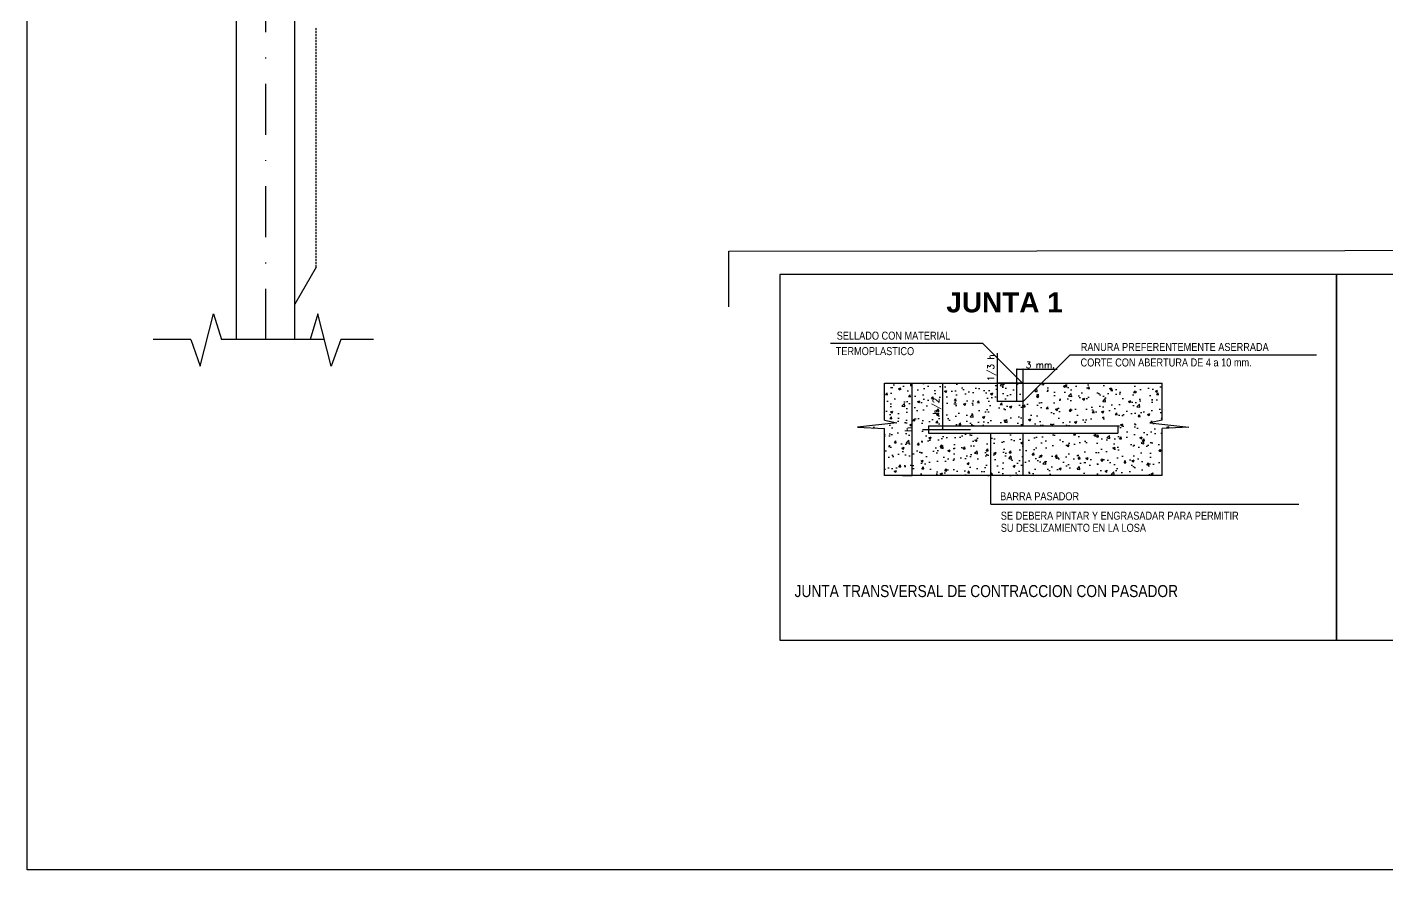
# Model space of a CAD drawing. Header units: millimetres. Extents: x 28448 to 57563, y -116865 to -58388.
# Drawn here: x 28447.9 to 28617.8, y -58572.3 to -58467 of the extents above; entities that cross this region are included whole.
import ezdxf
from ezdxf.lldxf.tags import DXFTag

# ---------------------------------------------------------------- set-up
doc = ezdxf.new("R2010")
doc.units = ezdxf.units.MM
doc.header["$PDMODE"] = 35
doc.header["$PDSIZE"] = 0.5
for name, pattern in [('HIDDEN', [9.525, 6.35, -3.175]), ('RAYITAS', [0.375, 0.25, -0.125]), ('TRAZO_Y_PUNTO2', [12.7, 6.35, -3.175, 0, -3.175])]:
    doc.linetypes.add(name, pattern=pattern)
doc.layers.get('DEFPOINTS').update_dxf_attribs({"color": 252, "lineweight": 5})
for name, color, linetype in [('JUNTA2', 5, 'Continuous'), ('JUNTA5', 3, 'Continuous'), ('JUNTA6', 6, 'Continuous'), ('juntas', 201, 'Continuous'), ('PAVIMENTO', 1, 'Continuous'), ('Proyecto de Pavimento', 4, 'Continuous'), ('Red de Agua Exterior', 150, 'Continuous'), ('VENTANA', 7, 'Continuous')]:
    doc.layers.add(name, color=color, linetype=linetype)
doc.styles.add('ARIAL', font='ARIALN.TTF')
doc.styles.add('romans', font='romans.shx')
doc.styles.add('SANSSERIFBOLD', font='sanssb__.ttf')
doc.styles.get("Standard").update_dxf_attribs({"font": 'ARIAL.TTF'})
tags = doc.linetypes.add('HOT_WATER_SUPPLY', pattern='A,12.7,-5.08,["HW",Standard,S=2.54,R=0,X=-2.54,Y=-1.27],-5.08', length=22.86).pattern_tags.tags
tags[6] = DXFTag(74, 10)
doc.dimstyles.new('gui2', dxfattribs={"dimscale": 0.02, "dimtxt": 40, "dimasz": 3, "dimexe": 1.25, "dimexo": 0.625, "dimgap": 5, "dimtad": 1, "dimdec": 3, "dimrnd": 0.001, "dimzin": 1, "dimtxsty": 'romans', "dimblk": 'CLOSEDBLANK', "dimcen": 2.5, "dimclrd": 253, "dimclre": 253, "dimclrt": 7, "dimaunit": 1, "dimazin": 0, "dimtfac": 1, "dimtdec": 3, "dimtofl": 0, "dimtmove": 0, "dimatfit": 3, "dimldrblk": 'OPEN30', "dimfxl": 1, "dimarcsym": 0})

# ---------------------------------------------------------------- blocks, each defined once
blk = doc.blocks.new('_ClosedBlank')
at = {"color": 0, "linetype": 'ByBlock', "lineweight": -2}
for p, q in [((-1, 0.2), (0, 0)), ((-1, 0.2), (-1, -0.2)), ((0, 0), (-1, -0.2))]:
    blk.add_line(p, q, dxfattribs=at)
blk = doc.blocks.new('*D834')
at = {"layer": 'DEFPOINTS', "color": 0, "transparency": 16777216}
for p in [(28557.32, -58511.5), (28558.51, -58511.5), (28557.32, -58523.04)]:
    blk.add_point(p, dxfattribs=at)
at = {"layer": 'JUNTA5', "color": 253, "lineweight": -2, "transparency": 16777216}
for p, q in [((28557.33, -58511.5), (28558.54, -58511.5)), ((28558.51, -58522.98), (28558.51, -58511.56)), ((28557.33, -58523.04), (28558.54, -58523.04))]:
    blk.add_line(p, q, dxfattribs=at)
at = {"layer": 'JUNTA5', "color": 253, "lineweight": -2, "transparency": 16777216, "xscale": 0.06, "yscale": 0.06, "zscale": 0.06}
for p, rotation in [((28558.51, -58511.5), 90), ((28558.51, -58523.04), 270)]:
    blk.add_blockref('_ClosedBlank', p, dxfattribs=dict(at, rotation=rotation))
at = {"layer": 'JUNTA5', "color": 7, "transparency": 16777216, "insert": (28558.01, -58517.27), "char_height": 0.8, "attachment_point": 5, "rotation": 90, "style": 'romans'}
blk.add_mtext('h', dxfattribs=at)
blk = doc.blocks.new('_Open30')
at = {"color": 0, "lineweight": -2}
for p, q in [((-1, 0.3), (0, 0)), ((0, 0), (-1, -0.3)), ((0, 0), (-1, 0))]:
    blk.add_line(p, q, dxfattribs=at)
blk = doc.blocks.new('*D835')
at = {"layer": 'DEFPOINTS', "color": 0, "transparency": 16777216}
for p in [(28562.04, -58511.5), (28562.34, -58511.5), (28562.04, -58517.27)]:
    blk.add_point(p, dxfattribs=at)
at = {"layer": 'JUNTA5', "color": 253, "lineweight": -2, "transparency": 16777216}
for p, q in [((28562.05, -58511.5), (28562.37, -58511.5)), ((28562.34, -58517.21), (28562.34, -58511.56)), ((28562.05, -58517.27), (28562.37, -58517.27))]:
    blk.add_line(p, q, dxfattribs=at)
at = {"layer": 'JUNTA5', "color": 253, "lineweight": -2, "transparency": 16777216, "xscale": 0.06, "yscale": 0.06, "zscale": 0.06}
for p, rotation in [((28562.34, -58511.5), 90), ((28562.34, -58517.27), 270)]:
    blk.add_blockref('_ClosedBlank', p, dxfattribs=dict(at, rotation=rotation))
at = {"layer": 'JUNTA5', "color": 7, "transparency": 16777216, "insert": (28561.63, -58514.38), "char_height": 0.8, "attachment_point": 5, "rotation": 90, "style": 'romans'}
blk.add_mtext('h/2', dxfattribs=at)
blk = doc.blocks.new('*D836')
at = {"layer": 'DEFPOINTS', "color": 0, "transparency": 16777216}
for p in [(28569.19, -58511.5), (28572.4, -58511.5), (28572.4, -58513.8)]:
    blk.add_point(p, dxfattribs=at)
at = {"layer": 'JUNTA5', "color": 253, "lineweight": -2, "transparency": 16777216}
for p, q in [((28569.19, -58511.5), (28569.19, -58507.73)), ((28572.39, -58511.5), (28569.16, -58511.5)), ((28569.19, -58513.74), (28569.19, -58511.56)), ((28572.39, -58513.8), (28569.16, -58513.8))]:
    blk.add_line(p, q, dxfattribs=at)
at = {"layer": 'JUNTA5', "color": 253, "lineweight": -2, "transparency": 16777216, "xscale": 0.06, "yscale": 0.06, "zscale": 0.06}
for p, rotation in [((28569.19, -58511.5), 90), ((28569.19, -58513.8), 270)]:
    blk.add_blockref('_ClosedBlank', p, dxfattribs=dict(at, rotation=rotation))
at = {"layer": 'JUNTA5', "color": 7, "transparency": 16777216, "insert": (28568.48, -58509.58), "char_height": 0.8, "attachment_point": 5, "rotation": 90, "style": 'romans'}
blk.add_mtext('1/3 h', dxfattribs=at)
blk = doc.blocks.new('*D840')
at = {"layer": 'DEFPOINTS', "color": 0, "transparency": 16777216}
for p in [(28572.4, -58509.73), (28571.59, -58511.5), (28572.4, -58511.5)]:
    blk.add_point(p, dxfattribs=at)
at = {"layer": 'JUNTA5', "color": 253, "lineweight": -2, "transparency": 16777216}
for p, q in [((28571.59, -58511.48), (28571.59, -58509.7)), ((28571.65, -58509.73), (28572.34, -58509.73)), ((28572.4, -58511.48), (28572.4, -58509.7)), ((28572.4, -58509.73), (28576.62, -58509.73))]:
    blk.add_line(p, q, dxfattribs=at)
at = {"layer": 'JUNTA5', "color": 253, "lineweight": -2, "transparency": 16777216, "xscale": 0.06, "yscale": 0.06, "zscale": 0.06, "rotation": 180}
blk.add_blockref('_ClosedBlank', (28571.59, -58509.73), dxfattribs=at)
at = {"layer": 'JUNTA5', "color": 253, "lineweight": -2, "transparency": 16777216, "xscale": 0.06, "yscale": 0.06, "zscale": 0.06}
blk.add_blockref('_ClosedBlank', (28572.4, -58509.73), dxfattribs=at)
at = {"layer": 'JUNTA5', "color": 7, "transparency": 16777216, "insert": (28574.54, -58509.23), "char_height": 0.8, "attachment_point": 5, "style": 'romans'}
blk.add_mtext('3 mm.', dxfattribs=at)

msp = doc.modelspace()

# ---------------------------------------------------------------- hatches: boundary and pattern name
at = {"layer": 'JUNTA6'}
h = msp.add_hatch(dxfattribs=at)
h.set_pattern_fill('AR-CONC', color=3, scale=0.4, style=0)
h.set_pattern_definition([(50, (23813.7107, -58746.3815), (2.8690407, -0.2510085), [0.3, -3.3]), (355, (23813.7107, -58746.3815), (-0.5550053, 3.0087685), [0.24, -2.64]), (100.4514, (23813.9498, -58746.4024), (2.3140375, 2.7577582), [0.2549608, -2.8045684]), (46.1842, (23813.7107, -58745.5815), (4.2689642, -0.662076), [0.45, -4.95]), (96.6356, (23814.0665, -58745.6366), (3.738651, 3.8964715), [0.382441, -4.206852]), (351.1842, (23813.7107, -58745.5815), (3.7386478, 3.8964744), [0.36, -3.96]), (21, (23814.1107, -58745.7815), (2.3876282, -1.6104756), [0.3, -3.3]), (326, (23814.1107, -58745.7815), (0.9732613, 2.9006002), [0.24, -2.64]), (71.4514, (23814.3097, -58745.9157), (3.3608905, 1.290122), [0.2549608, -2.8045684]), (37.5, (23813.7107, -58746.3815), (0.04863942, 1.33157542), [0, -2.608, 0, -2.68, 0, -2.65]), (7.5, (23813.7107, -58746.3815), (1.05227815, 1.57764685), [0, -1.528, 0, -2.548, 0, -1.01]), (327.5, (23812.8187, -58746.3815), (2.13528974, -0.09021949), [0, -1, 0, -3.12, 0, -4.14]), (317.5, (23812.4187, -58746.3815), (2.3327447, 0.4004199), [0, -1.3, 0, -2.072, 0, -2.94])])
h.paths.add_polyline_path([(28574.7114, -58511.4967), (28572.4391, -58513.7606), (28572.3979, -58513.9138), (28572.3979, -58516.8085), (28584.237, -58516.8085), (28584.237, -58517.7325), (28568.3373, -58517.7325), (28568.3373, -58523.0443), (28589.7445, -58523.0443), (28589.7445, -58517.1424), (28593.1034, -58516.9812), (28588.2083, -58516.4441), (28589.7445, -58516.1218), (28589.7445, -58511.4967)])
h.paths.add_polyline_path([(28568.3373, -58523.0443), (28568.3373, -58517.7325), (28572.3979, -58517.7325), (28572.3979, -58523.0443)])
h.paths.add_polyline_path([(28572.3979, -58523.0443), (28572.3979, -58517.7325), (28560.5588, -58517.7325), (28560.5588, -58516.8085), (28572.3979, -58516.8085), (28572.3979, -58513.9138), (28571.7475, -58511.4967), (28555.0513, -58511.4967), (28555.0513, -58516.1218), (28556.5875, -58516.4441), (28551.6924, -58516.9812), (28555.0513, -58517.1424), (28555.0513, -58523.0443)])
h.paths.add_polyline_path([(28557.5606, -58517.5776), (28557.5606, -58516.9634), (28558.4606, -58516.9634), (28558.4606, -58517.5776)], flags=24)
h.paths.add_polyline_path([(28561.0772, -58515.305), (28561.0772, -58513.4621), (28562.2915, -58513.4621), (28562.2915, -58515.305)], flags=24)

# ---------------------------------------------------------------- linework, layer by layer
at = {"layer": 'JUNTA2', "color": 3, "linetype": 'HIDDEN', "ltscale": 3}
msp.add_line((28559.7978, -58517.2705), (28565.8173, -58517.2705), dxfattribs=at)
at = {"layer": 'JUNTA2', "color": 7}
msp.add_line((28568.3373, -58526.5948), (28568.3373, -58517.7325), dxfattribs=at)
at = {"layer": 'JUNTA5', "color": 7}
for p, q in [((28567.3373, -58506.5288), (28548.3307, -58506.5288)), ((28572.3232, -58511.4967), (28567.3373, -58506.5288)), ((28572.3979, -58513.8017), (28578.2747, -58507.9462)), ((28578.2747, -58507.9462), (28609.0554, -58507.9462)), ((28568.3373, -58526.5948), (28606.8394, -58526.5948))]:
    msp.add_line(p, q, dxfattribs=at)
at = {"layer": 'JUNTA6', "color": 3}
for p, q in [((28555.0513, -58511.4967), (28571.7475, -58511.4967)), ((28555.0513, -58516.1218), (28555.0513, -58511.4967)), ((28589.7445, -58516.1218), (28589.7445, -58511.4967)), ((28556.5875, -58516.4441), (28551.6924, -58516.9812)), ((28551.6924, -58516.9812), (28555.0513, -58517.1424)), ((28555.0513, -58516.1218), (28556.5875, -58516.4441)), ((28589.7445, -58516.1218), (28588.2083, -58516.4441)), ((28588.2083, -58516.4441), (28593.1034, -58516.9812)), ((28593.1034, -58516.9812), (28589.7445, -58517.1424)), ((28555.0513, -58523.0443), (28555.0513, -58517.1424)), ((28589.7445, -58523.0443), (28589.7445, -58517.1424))]:
    msp.add_line(p, q, dxfattribs=at)
at = {"layer": 'juntas', "color": 3}
for p, q in [((28571.5775, -58513.8017), (28571.59, -58511.4967)), ((28571.59, -58511.4967), (28572.3979, -58511.4967)), ((28571.7475, -58511.4967), (28573.0483, -58511.4967)), ((28572.3979, -58516.8085), (28572.3979, -58511.4967)), ((28573.0483, -58511.4967), (28589.7445, -58511.4967)), ((28572.3854, -58513.8017), (28571.5775, -58513.8017)), ((28560.5588, -58516.8085), (28584.237, -58516.8085)), ((28560.5588, -58516.8085), (28560.5588, -58517.7325)), ((28584.237, -58516.8085), (28584.237, -58517.7325)), ((28560.5588, -58517.7325), (28584.237, -58517.7325)), ((28572.3979, -58523.0443), (28572.3979, -58517.7325)), ((28589.7445, -58523.0443), (28555.0513, -58523.0443))]:
    msp.add_line(p, q, dxfattribs=at)
at = {"layer": 'juntas', "color": 201}
msp.add_line((28572.3979, -58516.8085), (28572.3979, -58513.9138), dxfattribs=at)
at = {"layer": 'PAVIMENTO', "color": 7}
for points in [[(28542.0048, -58543.6266), (28611.5538, -58543.6266), (28611.5538, -58497.9169), (28542.0048, -58497.9169)], [(28611.5538, -58543.6266), (28681.1029, -58543.6266), (28681.1029, -58497.9169), (28611.5538, -58497.9169)]]:
    msp.add_lwpolyline(points, close=True, dxfattribs=at)
at = {"layer": 'Proyecto de Pavimento'}
for points in [[(28474.0996, -58506.0531), (28474.097, -58409.1657)], [(28481.3996, -58506.0528), (28481.397, -58409.1657)], [(28484.0493, -58497.0237), (28481.3995, -58501.6133)], [(28468.3679, -58506.0535), (28469.5657, -58509.3613), (28471.221, -58502.8518), (28472.2074, -58506.0533)], [(28487.13, -58506.0524), (28485.9322, -58509.3608), (28484.2766, -58502.8514), (28483.2903, -58506.0529)], [(28468.3679, -58506.0535), (28463.6829, -58506.0537)], [(28483.2904, -58506.0526), (28472.2074, -58506.0533)], [(28485.0909, -58506.0531), (28472.2074, -58506.0531)], [(28491.194, -58506.0522), (28487.13, -58506.0524)]]:
    msp.add_lwpolyline(points, dxfattribs=at)
at = {"layer": 'Proyecto de Pavimento', "linetype": 'TRAZO_Y_PUNTO2'}
msp.add_lwpolyline([(28477.7496, -58506.0529), (28477.747, -58409.1657)], dxfattribs=at)
at = {"layer": 'Proyecto de Pavimento', "linetype": 'RAYITAS'}
msp.add_lwpolyline([(28484.0493, -58497.0237), (28484.0485, -58467.0237)], dxfattribs=at)
at = {"layer": 'Red de Agua Exterior', "linetype": 'HOT_WATER_SUPPLY', "ltscale": 0.1}
for points in [[(28535.6011, -58501.9424), (28535.6244, -58494.995)], [(28535.6244, -58494.995), (28805.0435, -58494.7123)]]:
    msp.add_lwpolyline(points, dxfattribs=at)
at = {"layer": 'VENTANA'}
msp.add_lwpolyline([(28447.9407, -58388.0438), (28917.7718, -58388.0438), (28917.7718, -58572.2975), (28447.9407, -58572.2975)], close=True, dxfattribs=at)

# ---------------------------------------------------------------- texts
at = {"layer": 'JUNTA5', "color": 7}
for s, height, style, p in [('JUNTA 1', 2.5, 'SANSSERIFBOLD', (28562.7836, -58502.6508)), ('SELLADO CON MATERIAL', 1, 'ARIAL', (28549.0936, -58506.0608)), ('RANURA PREFERENTEMENTE ASERRADA', 1, 'ARIAL', (28579.59, -58507.4782)), ('TERMOPLASTICO', 1, 'ARIAL', (28548.9687, -58507.9921)), ('CORTE CON ABERTURA DE 4 a 10 mm.', 1, 'ARIAL', (28579.5621, -58509.4094)), ('BARRA PASADOR ', 1, 'ARIAL', (28569.5129, -58526.1316)), ('SE DEBERA PINTAR Y ENGRASADAR PARA PERMITIR', 1, 'ARIAL', (28569.5943, -58528.5548)), ('SU DESLIZAMIENTO EN LA LOSA', 1, 'ARIAL', (28569.5943, -58530.0658)), ('JUNTA TRANSVERSAL DE CONTRACCION CON PASADOR', 1.5, 'ARIAL', (28543.8258, -58538.2231))]:
    msp.add_text(s, height=height, dxfattribs=dict(at, style=style)).set_placement(p)

# ---------------------------------------------------------------- dimensions: what is measured, and where the dimension line sits
for base, p1, p2, text, picture, middle in [((28569.1856, -58511.4967), (28572.3979, -58513.8017), (28572.3979, -58511.4967), '1/3 h', '*D836', (28568.476, -58509.5843)), ((28558.5106, -58511.4967), (28557.322, -58523.0443), (28557.322, -58511.4967), 'h', '*D834', (28558.0106, -58517.2705)), ((28562.3415, -58511.4967), (28562.0351, -58517.2705), (28562.0351, -58511.4967), 'h/2', '*D835', (28561.6319, -58514.3836))]:
    dim = msp.add_linear_dim(base=base, p1=p1, p2=p2, angle=90, text=text, dimstyle='gui2', dxfattribs=at)
    dim.commit()
    dim.dimension.update_dxf_attribs({"geometry": picture, "text_midpoint": middle})
dim = msp.add_linear_dim(base=(28572.3979, -58509.7265), p1=(28571.59, -58511.4967), p2=(28572.3979, -58511.4967), text='3 mm.', dimstyle='gui2', dxfattribs=at)
dim.commit()
dim.dimension.update_dxf_attribs({"geometry": '*D840', "text_midpoint": (28574.5389, -58509.2265)})

doc.saveas('drawing.dxf')
